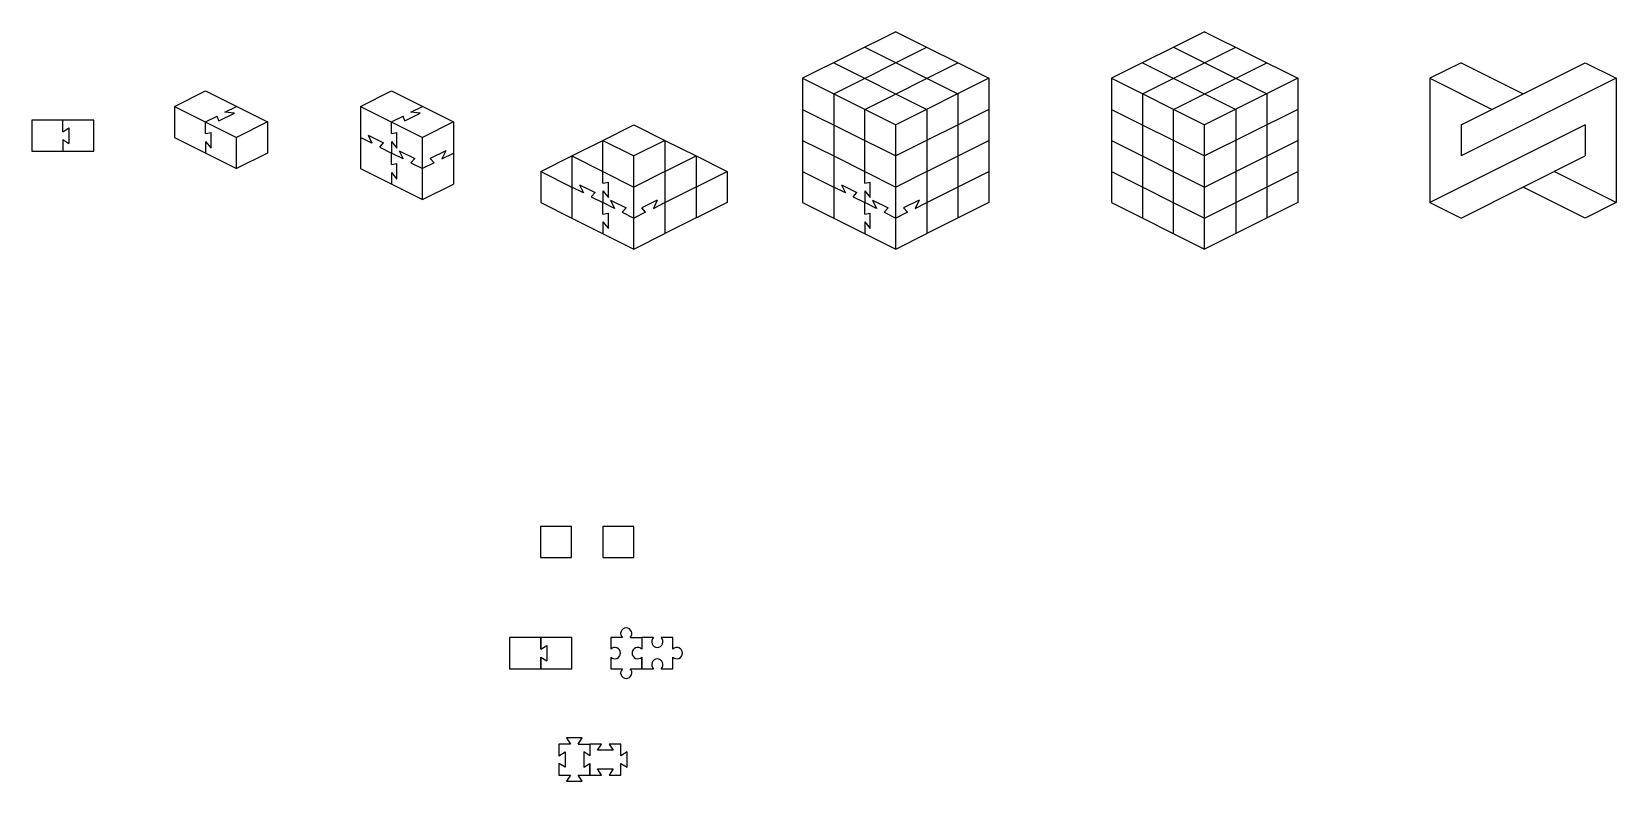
# Model space of a CAD drawing. Header units: inches. Extents: x -17474 to -16964, y 6257 to 6498.
import ezdxf

# ---------------------------------------------------------------- set-up
doc = ezdxf.new("R2010")
doc.units = ezdxf.units.IN
doc.header["$MEASUREMENT"] = 0
for name, color, linetype in [('1rabo', 7, 'Continuous'), ('2box2', 2, 'Continuous'), ('3box4', 3, 'Continuous'), ('4box meio', 4, 'Continuous'), ('5box inteiro', 5, 'Continuous'), ('infinito', 6, 'Continuous')]:
    doc.layers.add(name, color=color, linetype=linetype)

msp = doc.modelspace()

# ---------------------------------------------------------------- linework, layer by layer
for p, q in [((-17284.1, 6303.01), (-17287.85, 6303.01)), ((-17287.85, 6303.01), (-17287.85, 6299.26)), ((-17281.6, 6303.01), (-17277.85, 6303.01)), ((-17277.85, 6303.01), (-17277.85, 6299.26)), ((-17274.1, 6303.01), (-17277.85, 6303.01)), ((-17277.85, 6303.01), (-17277.85, 6299.26)), ((-17267.85, 6303.01), (-17271.6, 6303.01)), ((-17267.85, 6299.26), (-17267.85, 6303.01)), ((-17287.85, 6296.76), (-17287.85, 6293.01)), ((-17287.85, 6293.01), (-17284.1, 6293.01)), ((-17281.6, 6293.01), (-17277.85, 6293.01)), ((-17277.85, 6296.76), (-17277.85, 6293.01)), ((-17277.85, 6293.01), (-17277.85, 6296.76)), ((-17277.85, 6293.01), (-17274.1, 6293.01)), ((-17271.6, 6293.01), (-17267.85, 6293.01)), ((-17267.85, 6293.01), (-17267.85, 6296.76))]:
    msp.add_line(p, q)
for points in [[(-17298.31, 6268.75), (-17297.06, 6270.75), (-17302.06, 6270.75), (-17300.81, 6268.75), (-17304.56, 6268.75), (-17304.56, 6265), (-17302.56, 6266.25), (-17302.56, 6261.25), (-17304.56, 6262.5), (-17304.56, 6258.75), (-17300.81, 6258.75), (-17302.06, 6256.75), (-17297.06, 6256.75), (-17298.31, 6258.75), (-17294.56, 6258.75), (-17294.56, 6262.5)], [(-17298.31, 6268.75), (-17294.56, 6268.75), (-17294.56, 6265), (-17296.56, 6266.25), (-17296.56, 6261.25), (-17294.56, 6262.5), (-17294.56, 6258.75), (-17290.81, 6258.75), (-17292.06, 6260.75), (-17287.06, 6260.75), (-17288.31, 6258.75), (-17284.56, 6258.75), (-17284.56, 6262.5)], [(-17284.56, 6262.5), (-17282.56, 6261.25), (-17282.56, 6266.25), (-17284.56, 6265), (-17284.56, 6268.75), (-17288.31, 6268.75), (-17287.06, 6266.75), (-17292.06, 6266.75), (-17290.81, 6268.75), (-17294.56, 6268.75), (-17294.56, 6265)]]:
    msp.add_lwpolyline(points)
at = {"layer": '1rabo'}
for p, q in [((-17464.32, 6465.88), (-17464.32, 6469.63)), ((-17464.32, 6465.88), (-17462.32, 6467.13)), ((-17462.32, 6467.13), (-17462.32, 6462.13)), ((-17464.32, 6463.38), (-17462.32, 6462.13)), ((-17464.32, 6463.38), (-17464.32, 6459.63)), ((-17310.4, 6299.26), (-17310.4, 6303.01)), ((-17310.4, 6299.26), (-17308.4, 6300.51)), ((-17308.4, 6300.51), (-17308.4, 6295.51)), ((-17310.4, 6296.76), (-17308.4, 6295.51)), ((-17310.4, 6296.76), (-17310.4, 6293.01))]:
    msp.add_line(p, q, dxfattribs=at)
for points in [[(-17474.32, 6459.63), (-17454.32, 6459.63), (-17454.32, 6469.63), (-17474.32, 6469.63)], [(-17310.52, 6328.75), (-17300.52, 6328.75), (-17300.52, 6338.75), (-17310.52, 6338.75)], [(-17290.44, 6328.75), (-17280.44, 6328.75), (-17280.44, 6338.75), (-17290.44, 6338.75)]]:
    msp.add_lwpolyline(points, close=True, dxfattribs=at)
for points in [[(-17310.4, 6299.26), (-17310.4, 6303.01), (-17320.4, 6303.01), (-17320.4, 6293.01), (-17310.4, 6293.01), (-17310.4, 6296.76)], [(-17310.4, 6296.76), (-17310.4, 6293.01), (-17300.4, 6293.01), (-17300.4, 6303.01), (-17310.4, 6303.01), (-17310.4, 6299.26)]]:
    msp.add_lwpolyline(points, dxfattribs=at)
for centre, start, end in [((-17282.85, 6304.32), 313.5678, 226.4322), ((-17272.85, 6301.69), 133.5678, 46.4322), ((-17286.54, 6298.01), 223.5678, 136.4322), ((-17279.17, 6298.01), 43.5678, 316.4322), ((-17266.54, 6298.01), 223.5678, 136.4322), ((-17282.85, 6291.69), 133.5678, 46.4322), ((-17272.85, 6294.32), 313.5678, 226.4322)]:
    msp.add_arc(centre, 1.81, start, end, dxfattribs=at)
at = {"layer": '2box2'}
for p, q in [((-17428.33, 6474.02), (-17418.33, 6479.02)), ((-17418.33, 6479.02), (-17398.33, 6469.02)), ((-17428.33, 6474.02), (-17408.33, 6464.02)), ((-17428.33, 6474.02), (-17428.33, 6464.02)), ((-17418.33, 6469.02), (-17414.58, 6470.89)), ((-17414.04, 6469.37), (-17414.58, 6470.89)), ((-17414.04, 6469.37), (-17409.04, 6471.87)), ((-17412.08, 6472.14), (-17408.33, 6474.02)), ((-17409.04, 6471.87), (-17412.08, 6472.14)), ((-17418.33, 6465.27), (-17418.33, 6469.02)), ((-17418.33, 6465.27), (-17416.54, 6465.62)), ((-17416.54, 6460.62), (-17416.54, 6465.62)), ((-17398.33, 6469.02), (-17408.33, 6464.02)), ((-17398.33, 6469.02), (-17398.33, 6459.02)), ((-17428.33, 6464.02), (-17408.33, 6454.02)), ((-17418.33, 6462.77), (-17416.54, 6460.62)), ((-17418.33, 6462.77), (-17418.33, 6459.02)), ((-17408.33, 6454.02), (-17408.33, 6464.02)), ((-17398.33, 6459.02), (-17408.33, 6454.02))]:
    msp.add_line(p, q, dxfattribs=at)
at = {"layer": '3box4'}
for p, q in [((-17368.48, 6474.02), (-17358.48, 6479.02)), ((-17358.48, 6479.02), (-17338.48, 6469.02)), ((-17368.48, 6474.02), (-17348.48, 6464.02)), ((-17368.48, 6474.02), (-17368.48, 6454.02)), ((-17358.48, 6469.02), (-17354.73, 6470.89)), ((-17354.19, 6469.37), (-17354.73, 6470.89)), ((-17354.19, 6469.37), (-17349.19, 6471.87)), ((-17352.23, 6472.14), (-17348.48, 6474.02)), ((-17349.19, 6471.87), (-17352.23, 6472.14)), ((-17358.48, 6465.27), (-17358.48, 6469.02)), ((-17358.48, 6465.27), (-17356.69, 6465.62)), ((-17356.69, 6460.62), (-17356.69, 6465.62)), ((-17338.48, 6469.02), (-17348.48, 6464.02)), ((-17338.48, 6469.02), (-17338.48, 6449.02)), ((-17364.73, 6462.14), (-17368.48, 6464.02)), ((-17365.98, 6464.77), (-17364.73, 6462.14)), ((-17365.98, 6464.77), (-17360.98, 6462.27)), ((-17362.23, 6460.89), (-17360.98, 6462.27)), ((-17362.23, 6460.89), (-17358.48, 6459.02)), ((-17358.48, 6462.77), (-17356.69, 6460.62)), ((-17358.48, 6462.77), (-17358.48, 6459.02)), ((-17348.48, 6444.02), (-17348.48, 6464.02)), ((-17300.38, 6458.07), (-17290.38, 6463.07)), ((-17358.48, 6455.27), (-17358.48, 6459.02)), ((-17354.73, 6457.14), (-17358.48, 6459.02)), ((-17358.48, 6455.27), (-17356.69, 6455.62)), ((-17356.69, 6450.62), (-17356.69, 6455.62)), ((-17355.98, 6459.77), (-17354.73, 6457.14)), ((-17355.98, 6459.77), (-17350.98, 6457.27)), ((-17352.23, 6455.89), (-17350.98, 6457.27)), ((-17352.23, 6455.89), (-17348.48, 6454.02)), ((-17344.73, 6455.89), (-17348.48, 6454.02)), ((-17340.98, 6459.77), (-17345.98, 6457.27)), ((-17344.73, 6455.89), (-17345.98, 6457.27)), ((-17340.98, 6459.77), (-17342.23, 6457.14)), ((-17342.23, 6457.14), (-17338.48, 6459.02)), ((-17300.38, 6458.07), (-17280.38, 6448.07)), ((-17300.38, 6458.07), (-17300.38, 6438.07)), ((-17216.05, 6458.07), (-17196.05, 6448.07)), ((-17216.05, 6458.07), (-17216.05, 6438.07)), ((-17368.48, 6454.02), (-17348.48, 6444.02)), ((-17358.48, 6452.77), (-17356.69, 6450.62)), ((-17358.48, 6452.77), (-17358.48, 6449.02)), ((-17290.38, 6449.32), (-17290.38, 6453.07)), ((-17270.38, 6453.07), (-17280.38, 6448.07)), ((-17270.38, 6453.07), (-17270.38, 6433.07)), ((-17206.05, 6449.32), (-17206.05, 6453.07)), ((-17186.05, 6453.07), (-17196.05, 6448.07)), ((-17186.05, 6453.07), (-17186.05, 6433.07)), ((-17348.48, 6444.02), (-17338.48, 6449.02)), ((-17296.63, 6446.2), (-17300.38, 6448.07)), ((-17297.88, 6448.82), (-17296.63, 6446.2)), ((-17297.88, 6448.82), (-17292.88, 6446.32)), ((-17294.13, 6444.95), (-17292.88, 6446.32)), ((-17290.38, 6449.32), (-17288.59, 6449.68)), ((-17290.38, 6446.82), (-17288.59, 6444.68)), ((-17290.38, 6446.82), (-17290.38, 6443.07)), ((-17288.59, 6444.68), (-17288.59, 6449.68)), ((-17280.38, 6428.07), (-17280.38, 6448.07)), ((-17212.3, 6446.2), (-17216.05, 6448.07)), ((-17213.55, 6448.82), (-17212.3, 6446.2)), ((-17213.55, 6448.82), (-17208.55, 6446.32)), ((-17209.8, 6444.95), (-17208.55, 6446.32)), ((-17206.05, 6449.32), (-17204.26, 6449.68)), ((-17206.05, 6446.82), (-17204.26, 6444.68)), ((-17206.05, 6446.82), (-17206.05, 6443.07)), ((-17204.26, 6444.68), (-17204.26, 6449.68)), ((-17196.05, 6428.07), (-17196.05, 6448.07)), ((-17294.13, 6444.95), (-17290.38, 6443.07)), ((-17290.38, 6439.32), (-17290.38, 6443.07)), ((-17286.63, 6441.2), (-17290.38, 6443.07)), ((-17287.88, 6443.82), (-17286.63, 6441.2)), ((-17287.88, 6443.82), (-17282.88, 6441.32)), ((-17284.13, 6439.95), (-17282.88, 6441.32)), ((-17272.88, 6443.82), (-17277.88, 6441.32)), ((-17276.63, 6439.95), (-17277.88, 6441.32)), ((-17272.88, 6443.82), (-17274.13, 6441.2)), ((-17274.13, 6441.2), (-17270.38, 6443.07)), ((-17209.8, 6444.95), (-17206.05, 6443.07)), ((-17206.05, 6439.32), (-17206.05, 6443.07)), ((-17202.3, 6441.2), (-17206.05, 6443.07)), ((-17203.55, 6443.82), (-17202.3, 6441.2)), ((-17203.55, 6443.82), (-17198.55, 6441.32)), ((-17199.8, 6439.95), (-17198.55, 6441.32)), ((-17188.55, 6443.82), (-17193.55, 6441.32)), ((-17192.3, 6439.95), (-17193.55, 6441.32)), ((-17188.55, 6443.82), (-17189.8, 6441.2)), ((-17189.8, 6441.2), (-17186.05, 6443.07)), ((-17300.38, 6438.07), (-17280.38, 6428.07)), ((-17290.38, 6439.32), (-17288.59, 6439.68)), ((-17290.38, 6436.82), (-17288.59, 6434.68)), ((-17290.38, 6436.82), (-17290.38, 6433.07)), ((-17288.59, 6434.68), (-17288.59, 6439.68)), ((-17284.13, 6439.95), (-17280.38, 6438.07)), ((-17276.63, 6439.95), (-17280.38, 6438.07)), ((-17216.05, 6438.07), (-17196.05, 6428.07)), ((-17206.05, 6439.32), (-17204.26, 6439.68)), ((-17206.05, 6436.82), (-17204.26, 6434.68)), ((-17206.05, 6436.82), (-17206.05, 6433.07)), ((-17204.26, 6434.68), (-17204.26, 6439.68)), ((-17199.8, 6439.95), (-17196.05, 6438.07)), ((-17192.3, 6439.95), (-17196.05, 6438.07)), ((-17280.38, 6428.07), (-17270.38, 6433.07)), ((-17196.05, 6428.07), (-17186.05, 6433.07))]:
    msp.add_line(p, q, dxfattribs=at)
at = {"layer": '4box meio'}
for p, q in [((-17290.38, 6463.07), (-17280.38, 6468.07)), ((-17280.38, 6468.07), (-17270.38, 6463.07)), ((-17300.38, 6458.07), (-17290.38, 6463.07)), ((-17290.38, 6453.07), (-17290.38, 6463.07)), ((-17290.38, 6463.07), (-17280.38, 6458.07)), ((-17270.38, 6463.07), (-17280.38, 6458.07)), ((-17270.38, 6463.07), (-17270.38, 6453.07)), ((-17270.38, 6463.07), (-17260.38, 6458.07)), ((-17310.38, 6453.07), (-17300.38, 6458.07)), ((-17280.38, 6448.07), (-17280.38, 6458.07)), ((-17270.38, 6453.07), (-17260.38, 6458.07)), ((-17260.38, 6458.07), (-17260.38, 6438.07)), ((-17260.38, 6458.07), (-17250.38, 6453.07)), ((-17310.38, 6453.07), (-17300.38, 6448.07)), ((-17310.38, 6453.07), (-17310.38, 6443.07)), ((-17270.38, 6443.07), (-17250.38, 6453.07)), ((-17250.38, 6453.07), (-17250.38, 6443.07)), ((-17310.38, 6443.07), (-17300.38, 6438.07)), ((-17250.38, 6443.07), (-17270.38, 6433.07))]:
    msp.add_line(p, q, dxfattribs=at)
at = {"layer": '5box inteiro'}
for p, q in [((-17196.05, 6498.07), (-17226.05, 6483.07)), ((-17196.05, 6498.07), (-17166.05, 6483.07)), ((-17096.59, 6498.07), (-17126.59, 6483.07)), ((-17096.59, 6498.07), (-17066.59, 6483.07)), ((-17216.05, 6478.07), (-17186.05, 6493.07)), ((-17206.05, 6493.07), (-17176.05, 6478.07)), ((-17116.59, 6478.07), (-17086.59, 6493.07)), ((-17106.59, 6493.07), (-17076.59, 6478.07)), ((-17216.05, 6488.07), (-17186.05, 6473.07)), ((-17206.05, 6473.07), (-17176.05, 6488.07)), ((-17116.59, 6488.07), (-17086.59, 6473.07)), ((-17106.59, 6473.07), (-17076.59, 6488.07)), ((-17226.05, 6483.07), (-17196.05, 6468.07)), ((-17226.05, 6483.07), (-17226.05, 6443.07)), ((-17166.05, 6483.07), (-17196.05, 6468.07)), ((-17166.05, 6483.07), (-17166.05, 6443.07)), ((-17126.59, 6483.07), (-17096.59, 6468.07)), ((-17126.59, 6483.07), (-17126.59, 6443.07)), ((-17066.59, 6483.07), (-17096.59, 6468.07)), ((-17066.59, 6483.07), (-17066.59, 6443.07)), ((-17216.05, 6478.07), (-17216.05, 6458.07)), ((-17176.05, 6478.07), (-17176.05, 6438.07)), ((-17116.59, 6478.07), (-17116.59, 6438.07)), ((-17076.59, 6478.07), (-17076.59, 6438.07)), ((-17226.05, 6473.07), (-17196.05, 6458.07)), ((-17206.05, 6453.07), (-17206.05, 6473.07)), ((-17166.05, 6473.07), (-17196.05, 6458.07)), ((-17186.05, 6473.07), (-17186.05, 6453.07)), ((-17126.59, 6473.07), (-17096.59, 6458.07)), ((-17106.59, 6433.07), (-17106.59, 6473.07)), ((-17066.59, 6473.07), (-17096.59, 6458.07)), ((-17086.59, 6473.07), (-17086.59, 6433.07)), ((-17216.05, 6468.07), (-17216.05, 6458.07)), ((-17216.05, 6468.07), (-17216.05, 6458.07)), ((-17196.05, 6448.07), (-17196.05, 6468.07)), ((-17116.59, 6468.07), (-17116.59, 6438.07)), ((-17116.59, 6468.07), (-17116.59, 6438.07)), ((-17096.59, 6428.07), (-17096.59, 6468.07)), ((-17226.05, 6463.07), (-17216.05, 6458.07)), ((-17186.05, 6453.07), (-17166.05, 6463.07)), ((-17126.59, 6463.07), (-17096.59, 6448.07)), ((-17096.59, 6448.07), (-17066.59, 6463.07)), ((-17226.05, 6453.07), (-17216.05, 6448.07)), ((-17186.05, 6443.07), (-17166.05, 6453.07)), ((-17126.59, 6453.07), (-17096.59, 6438.07)), ((-17096.59, 6438.07), (-17066.59, 6453.07)), ((-17226.05, 6443.07), (-17216.05, 6438.07)), ((-17166.05, 6443.07), (-17186.05, 6433.07)), ((-17126.59, 6443.07), (-17096.59, 6428.07)), ((-17066.59, 6443.07), (-17096.59, 6428.07))]:
    msp.add_line(p, q, dxfattribs=at)
at = {"layer": 'infinito'}
for p, q in [((-17014.02, 6488.07), (-17024.02, 6483.07)), ((-17014.02, 6468.07), (-16974.02, 6488.07)), ((-17014.02, 6488.07), (-16994.02, 6478.07)), ((-16974.02, 6488.07), (-16964.02, 6483.07)), ((-17024.02, 6483.07), (-17004.02, 6473.07)), ((-17024.02, 6483.07), (-17024.02, 6443.07)), ((-16964.02, 6483.07), (-17014.02, 6458.07)), ((-16964.02, 6483.07), (-16964.02, 6443.07)), ((-16974.02, 6468.07), (-17024.02, 6443.07)), ((-17014.02, 6468.07), (-17014.02, 6458.07)), ((-17014.02, 6468.07), (-17014.02, 6458.07)), ((-16974.02, 6468.07), (-16974.02, 6458.07)), ((-17014.02, 6438.07), (-16974.02, 6458.07)), ((-16964.02, 6443.07), (-16984.02, 6453.07)), ((-16974.02, 6438.07), (-16994.02, 6448.07)), ((-17024.02, 6443.07), (-17014.02, 6438.07)), ((-16964.02, 6443.07), (-16974.02, 6438.07))]:
    msp.add_line(p, q, dxfattribs=at)

doc.saveas('drawing.dxf')
